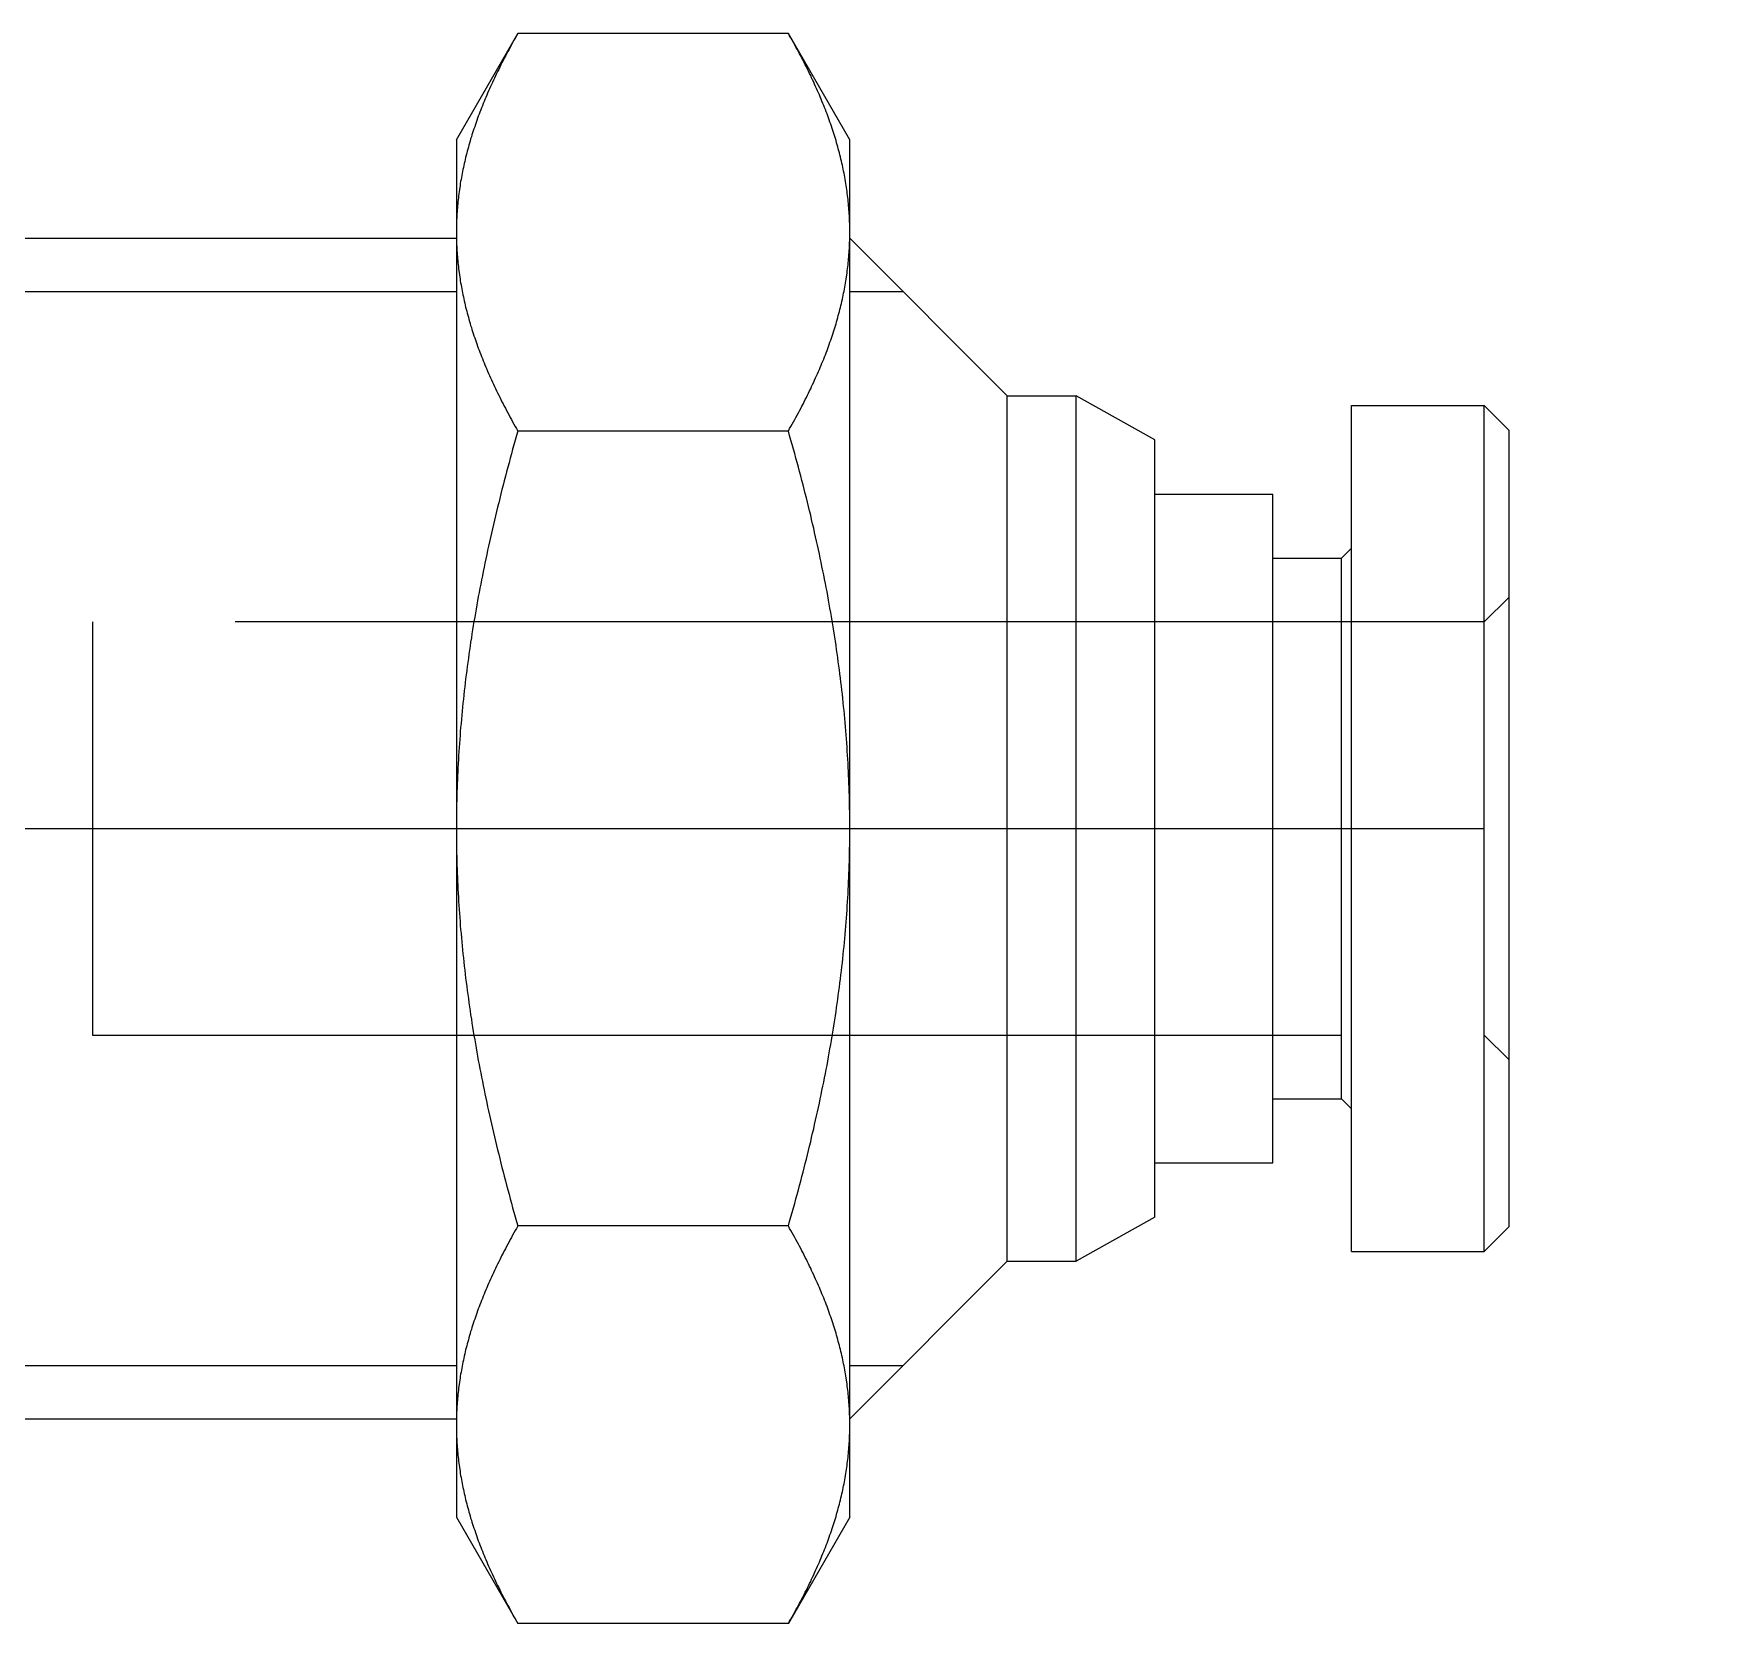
# Model space of a CAD drawing. Extents: x -3.1 to 61, y -28.5 to 10.1.
# Drawn here: x 15 to 32, y -8.08 to 8.08 of the extents above; entities that cross this region are included whole.
import ezdxf

# ---------------------------------------------------------------- set-up
doc = ezdxf.new("R2010")
doc.units = 0
doc.linetypes.add('CENTER', pattern=[50.8, 31.75, -6.35, 6.35, -6.35])
doc.linetypes.add('DASHED', pattern=[19.05, 12.7, -6.35])
doc.layers.get('0').update_dxf_attribs({"linetype": 'CONTINUOUS'})
doc.layers.add('CENTER', color=1, linetype='CENTER')

msp = doc.modelspace()

# ---------------------------------------------------------------- linework, layer by layer
at = {"color": 7, "linetype": 'CONTINUOUS'}
for p, q in [((19.3, 7), (19.925, 8.083)), ((22.675, 8.083), (19.925, 8.083)), ((23.3, 7), (22.675, 8.083)), ((19.3, 7), (19.3, 6.062)), ((23.3, 6.062), (23.3, 7)), ((10.7, 6), (19.3, 6)), ((19.3, 6.062), (19.3, 0)), ((23.3, 0), (23.3, 6.062)), ((24.9, 4.4), (23.3, 6)), ((24.9, -4.4), (24.9, 4.4)), ((24.9, 4.4), (25.6, 4.4)), ((25.6, -4.4), (25.6, 4.4)), ((26.4, 3.95), (25.6, 4.4)), ((28.4, -4.3), (28.4, 4.3)), ((28.4, 4.3), (29.75, 4.3)), ((29.75, -4.3), (29.75, 4.3)), ((30, 4.05), (29.75, 4.3)), ((22.675, 4.041), (19.925, 4.041)), ((26.4, -3.95), (26.4, 3.95)), ((30, 4.05), (30, -4.05)), ((26.4, 3.4), (27.6, 3.4)), ((27.6, -3.4), (27.6, 3.4)), ((27.6, 2.75), (28.3, 2.75)), ((28.3, 2.75), (28.4, 2.85)), ((28.3, -2.75), (28.3, 2.75)), ((19.3, 0), (19.3, -6.062)), ((23.3, -6.062), (23.3, 0)), ((27.6, -2.75), (28.3, -2.75)), ((28.3, -2.75), (28.4, -2.85)), ((26.4, -3.4), (27.6, -3.4)), ((22.675, -4.041), (19.925, -4.041)), ((26.4, -3.95), (25.6, -4.4)), ((30, -4.05), (29.75, -4.3)), ((24.9, -4.4), (23.3, -6)), ((24.9, -4.4), (25.6, -4.4)), ((28.4, -4.3), (29.75, -4.3)), ((10.7, -6), (19.3, -6)), ((19.3, -6.062), (19.3, -7)), ((23.3, -7), (23.3, -6.062)), ((19.3, -7), (19.925, -8.083)), ((23.3, -7), (22.675, -8.083)), ((22.675, -8.083), (19.925, -8.083))]:
    msp.add_line(p, q, dxfattribs=at)
at = {"color": 3, "linetype": 'CONTINUOUS'}
for p, q in [((10.7, 5.459), (19.3, 5.459)), ((23.3, 5.459), (23.842, 5.459)), ((10.7, -5.458), (19.3, -5.458)), ((23.3, -5.458), (23.842, -5.458))]:
    msp.add_line(p, q, dxfattribs=at)
at = {"color": 3, "linetype": 'DASHED'}
for p, q in [((30, 2.35), (29.75, 2.1)), ((15.6, 2.1), (15.6, -2.1)), ((29.75, 2.1), (15.6, 2.1)), ((15.6, -2.1), (29.75, -2.1)), ((29.75, -2.1), (30, -2.35))]:
    msp.add_line(p, q, dxfattribs=at)
at = {"color": 7}
for points in [[(19.925, 8.083, 0), (19.912, 8.06, 0), (19.898, 8.036, 0), (19.885, 8.013, 0), (19.872, 7.99, 0), (19.86, 7.967, 0), (19.847, 7.944, 0), (19.835, 7.921, 0), (19.822, 7.898, 0), (19.81, 7.875, 0), (19.798, 7.853, 0), (19.786, 7.83, 0), (19.775, 7.808, 0), (19.763, 7.785, 0), (19.752, 7.763, 0), (19.741, 7.74, 0), (19.73, 7.718, 0), (19.718, 7.696, 0), (19.708, 7.674, 0), (19.697, 7.651, 0), (19.687, 7.629, 0), (19.676, 7.607, 0), (19.666, 7.585, 0), (19.656, 7.564, 0), (19.646, 7.542, 0), (19.637, 7.52, 0), (19.627, 7.498, 0), (19.617, 7.477, 0), (19.608, 7.455, 0), (19.599, 7.433, 0), (19.59, 7.412, 0), (19.581, 7.39, 0), (19.572, 7.369, 0), (19.564, 7.347, 0), (19.555, 7.326, 0), (19.547, 7.305, 0), (19.539, 7.283, 0), (19.531, 7.262, 0), (19.523, 7.241, 0), (19.515, 7.22, 0), (19.508, 7.199, 0), (19.5, 7.178, 0), (19.493, 7.157, 0), (19.486, 7.135, 0), (19.479, 7.114, 0), (19.472, 7.093, 0), (19.465, 7.073, 0), (19.458, 7.052, 0), (19.452, 7.031, 0), (19.445, 7.01, 0), (19.439, 6.989, 0), (19.433, 6.968, 0), (19.427, 6.947, 0), (19.422, 6.927, 0), (19.416, 6.906, 0), (19.41, 6.885, 0), (19.405, 6.865, 0), (19.4, 6.844, 0), (19.394, 6.823, 0), (19.389, 6.803, 0), (19.385, 6.782, 0), (19.38, 6.761, 0), (19.375, 6.741, 0), (19.371, 6.72, 0), (19.366, 6.7, 0), (19.362, 6.679, 0), (19.358, 6.659, 0), (19.354, 6.638, 0), (19.351, 6.617, 0), (19.347, 6.597, 0), (19.343, 6.576, 0), (19.34, 6.556, 0), (19.337, 6.535, 0), (19.334, 6.515, 0), (19.331, 6.494, 0), (19.328, 6.474, 0), (19.325, 6.453, 0), (19.323, 6.433, 0), (19.32, 6.412, 0), (19.318, 6.392, 0), (19.316, 6.371, 0), (19.314, 6.351, 0), (19.312, 6.33, 0), (19.31, 6.31, 0), (19.308, 6.289, 0), (19.307, 6.269, 0), (19.306, 6.248, 0), (19.305, 6.227, 0), (19.303, 6.207, 0), (19.302, 6.186, 0), (19.302, 6.166, 0), (19.301, 6.145, 0), (19.301, 6.124, 0), (19.3, 6.104, 0), (19.3, 6.083, 0), (19.3, 6.062, 0)], [(23.3, 6.062, 0), (23.3, 6.083, 0), (23.3, 6.104, 0), (23.299, 6.125, 0), (23.299, 6.146, 0), (23.298, 6.166, 0), (23.297, 6.187, 0), (23.297, 6.208, 0), (23.295, 6.229, 0), (23.294, 6.249, 0), (23.293, 6.27, 0), (23.291, 6.291, 0), (23.29, 6.311, 0), (23.288, 6.332, 0), (23.286, 6.353, 0), (23.284, 6.373, 0), (23.282, 6.394, 0), (23.28, 6.415, 0), (23.277, 6.435, 0), (23.274, 6.456, 0), (23.272, 6.476, 0), (23.269, 6.497, 0), (23.266, 6.518, 0), (23.263, 6.538, 0), (23.259, 6.559, 0), (23.256, 6.579, 0), (23.253, 6.6, 0), (23.249, 6.621, 0), (23.245, 6.641, 0), (23.241, 6.662, 0), (23.237, 6.682, 0), (23.233, 6.703, 0), (23.229, 6.724, 0), (23.224, 6.744, 0), (23.219, 6.765, 0), (23.215, 6.786, 0), (23.21, 6.806, 0), (23.205, 6.827, 0), (23.2, 6.848, 0), (23.194, 6.868, 0), (23.189, 6.889, 0), (23.183, 6.91, 0), (23.177, 6.931, 0), (23.172, 6.951, 0), (23.166, 6.972, 0), (23.16, 6.993, 0), (23.153, 7.014, 0), (23.147, 7.035, 0), (23.14, 7.056, 0), (23.134, 7.076, 0), (23.127, 7.097, 0), (23.12, 7.118, 0), (23.113, 7.139, 0), (23.106, 7.16, 0), (23.098, 7.181, 0), (23.091, 7.203, 0), (23.083, 7.224, 0), (23.076, 7.245, 0), (23.068, 7.266, 0), (23.06, 7.287, 0), (23.051, 7.308, 0), (23.043, 7.33, 0), (23.035, 7.351, 0), (23.026, 7.372, 0), (23.017, 7.394, 0), (23.009, 7.415, 0), (23, 7.437, 0), (22.99, 7.458, 0), (22.981, 7.48, 0), (22.972, 7.501, 0), (22.962, 7.523, 0), (22.952, 7.545, 0), (22.942, 7.567, 0), (22.933, 7.588, 0), (22.922, 7.61, 0), (22.912, 7.632, 0), (22.902, 7.654, 0), (22.891, 7.676, 0), (22.88, 7.698, 0), (22.869, 7.72, 0), (22.858, 7.743, 0), (22.847, 7.765, 0), (22.836, 7.787, 0), (22.824, 7.809, 0), (22.813, 7.832, 0), (22.801, 7.854, 0), (22.789, 7.877, 0), (22.777, 7.9, 0), (22.765, 7.922, 0), (22.752, 7.945, 0), (22.74, 7.968, 0), (22.727, 7.991, 0), (22.714, 8.014, 0), (22.701, 8.037, 0), (22.688, 8.06, 0), (22.675, 8.083, 0)], [(19.3, 6.062, 0), (19.3, 6.041, 0), (19.3, 6.021, 0), (19.301, 6, 0), (19.301, 5.979, 0), (19.302, 5.959, 0), (19.302, 5.938, 0), (19.303, 5.918, 0), (19.305, 5.897, 0), (19.306, 5.876, 0), (19.307, 5.856, 0), (19.308, 5.835, 0), (19.31, 5.815, 0), (19.312, 5.794, 0), (19.314, 5.774, 0), (19.316, 5.753, 0), (19.318, 5.733, 0), (19.32, 5.712, 0), (19.323, 5.692, 0), (19.325, 5.671, 0), (19.328, 5.651, 0), (19.331, 5.63, 0), (19.334, 5.61, 0), (19.337, 5.589, 0), (19.34, 5.569, 0), (19.343, 5.548, 0), (19.347, 5.527, 0), (19.351, 5.507, 0), (19.354, 5.486, 0), (19.358, 5.466, 0), (19.362, 5.445, 0), (19.366, 5.425, 0), (19.371, 5.404, 0), (19.375, 5.384, 0), (19.38, 5.363, 0), (19.385, 5.342, 0), (19.389, 5.322, 0), (19.394, 5.301, 0), (19.4, 5.28, 0), (19.405, 5.26, 0), (19.41, 5.239, 0), (19.416, 5.218, 0), (19.422, 5.198, 0), (19.427, 5.177, 0), (19.433, 5.156, 0), (19.439, 5.135, 0), (19.445, 5.114, 0), (19.452, 5.094, 0), (19.458, 5.073, 0), (19.465, 5.052, 0), (19.472, 5.031, 0), (19.479, 5.01, 0), (19.486, 4.989, 0), (19.493, 4.968, 0), (19.5, 4.947, 0), (19.508, 4.926, 0), (19.515, 4.905, 0), (19.523, 4.883, 0), (19.531, 4.862, 0), (19.539, 4.841, 0), (19.547, 4.82, 0), (19.555, 4.798, 0), (19.564, 4.777, 0), (19.572, 4.756, 0), (19.581, 4.734, 0), (19.59, 4.713, 0), (19.599, 4.691, 0), (19.608, 4.669, 0), (19.617, 4.648, 0), (19.627, 4.626, 0), (19.637, 4.604, 0), (19.646, 4.583, 0), (19.656, 4.561, 0), (19.666, 4.539, 0), (19.676, 4.517, 0), (19.687, 4.495, 0), (19.697, 4.473, 0), (19.708, 4.451, 0), (19.718, 4.429, 0), (19.73, 4.406, 0), (19.741, 4.384, 0), (19.752, 4.362, 0), (19.763, 4.339, 0), (19.775, 4.317, 0), (19.786, 4.294, 0), (19.798, 4.272, 0), (19.81, 4.249, 0), (19.822, 4.226, 0), (19.835, 4.203, 0), (19.847, 4.18, 0), (19.86, 4.157, 0), (19.872, 4.134, 0), (19.885, 4.111, 0), (19.898, 4.088, 0), (19.912, 4.065, 0), (19.925, 4.041, 0)], [(22.675, 4.041, 0), (22.688, 4.065, 0), (22.701, 4.088, 0), (22.714, 4.111, 0), (22.727, 4.134, 0), (22.74, 4.157, 0), (22.752, 4.179, 0), (22.765, 4.202, 0), (22.777, 4.225, 0), (22.789, 4.247, 0), (22.801, 4.27, 0), (22.813, 4.293, 0), (22.824, 4.315, 0), (22.836, 4.337, 0), (22.847, 4.36, 0), (22.858, 4.382, 0), (22.869, 4.404, 0), (22.88, 4.426, 0), (22.891, 4.448, 0), (22.902, 4.47, 0), (22.912, 4.492, 0), (22.922, 4.514, 0), (22.933, 4.536, 0), (22.942, 4.558, 0), (22.952, 4.58, 0), (22.962, 4.601, 0), (22.972, 4.623, 0), (22.981, 4.645, 0), (22.99, 4.666, 0), (23, 4.688, 0), (23.009, 4.709, 0), (23.017, 4.731, 0), (23.026, 4.752, 0), (23.035, 4.773, 0), (23.043, 4.795, 0), (23.051, 4.816, 0), (23.06, 4.837, 0), (23.068, 4.858, 0), (23.076, 4.88, 0), (23.083, 4.901, 0), (23.091, 4.922, 0), (23.098, 4.943, 0), (23.106, 4.964, 0), (23.113, 4.985, 0), (23.12, 5.006, 0), (23.127, 5.027, 0), (23.134, 5.048, 0), (23.14, 5.069, 0), (23.147, 5.09, 0), (23.153, 5.111, 0), (23.16, 5.131, 0), (23.166, 5.152, 0), (23.172, 5.173, 0), (23.177, 5.194, 0), (23.183, 5.215, 0), (23.189, 5.235, 0), (23.194, 5.256, 0), (23.2, 5.277, 0), (23.205, 5.297, 0), (23.21, 5.318, 0), (23.215, 5.339, 0), (23.219, 5.359, 0), (23.224, 5.38, 0), (23.229, 5.401, 0), (23.233, 5.421, 0), (23.237, 5.442, 0), (23.241, 5.463, 0), (23.245, 5.483, 0), (23.249, 5.504, 0), (23.253, 5.524, 0), (23.256, 5.545, 0), (23.259, 5.566, 0), (23.263, 5.586, 0), (23.266, 5.607, 0), (23.269, 5.627, 0), (23.272, 5.648, 0), (23.274, 5.669, 0), (23.277, 5.689, 0), (23.28, 5.71, 0), (23.282, 5.73, 0), (23.284, 5.751, 0), (23.286, 5.772, 0), (23.288, 5.792, 0), (23.29, 5.813, 0), (23.291, 5.834, 0), (23.293, 5.854, 0), (23.294, 5.875, 0), (23.295, 5.896, 0), (23.297, 5.917, 0), (23.297, 5.937, 0), (23.298, 5.958, 0), (23.299, 5.979, 0), (23.299, 6, 0), (23.3, 6.02, 0), (23.3, 6.041, 0), (23.3, 6.062, 0)], [(19.925, 4.041, 0), (19.912, 3.995, 0), (19.898, 3.948, 0), (19.885, 3.902, 0), (19.872, 3.856, 0), (19.86, 3.809, 0), (19.847, 3.764, 0), (19.835, 3.718, 0), (19.822, 3.672, 0), (19.81, 3.627, 0), (19.798, 3.581, 0), (19.786, 3.536, 0), (19.775, 3.491, 0), (19.763, 3.446, 0), (19.752, 3.401, 0), (19.741, 3.356, 0), (19.73, 3.312, 0), (19.718, 3.267, 0), (19.708, 3.223, 0), (19.697, 3.179, 0), (19.687, 3.135, 0), (19.676, 3.091, 0), (19.666, 3.047, 0), (19.656, 3.003, 0), (19.646, 2.959, 0), (19.637, 2.916, 0), (19.627, 2.872, 0), (19.617, 2.829, 0), (19.608, 2.785, 0), (19.599, 2.742, 0), (19.59, 2.699, 0), (19.581, 2.656, 0), (19.572, 2.613, 0), (19.564, 2.57, 0), (19.555, 2.528, 0), (19.547, 2.485, 0), (19.539, 2.442, 0), (19.531, 2.4, 0), (19.523, 2.358, 0), (19.515, 2.315, 0), (19.508, 2.273, 0), (19.5, 2.231, 0), (19.493, 2.189, 0), (19.486, 2.147, 0), (19.479, 2.105, 0), (19.472, 2.063, 0), (19.465, 2.021, 0), (19.458, 1.979, 0), (19.452, 1.937, 0), (19.445, 1.895, 0), (19.439, 1.854, 0), (19.433, 1.812, 0), (19.427, 1.771, 0), (19.422, 1.729, 0), (19.416, 1.688, 0), (19.41, 1.646, 0), (19.405, 1.605, 0), (19.4, 1.563, 0), (19.394, 1.522, 0), (19.389, 1.481, 0), (19.385, 1.44, 0), (19.38, 1.398, 0), (19.375, 1.357, 0), (19.371, 1.316, 0), (19.366, 1.275, 0), (19.362, 1.234, 0), (19.358, 1.193, 0), (19.354, 1.152, 0), (19.351, 1.111, 0), (19.347, 1.069, 0), (19.343, 1.028, 0), (19.34, 0.987, 0), (19.337, 0.946, 0), (19.334, 0.905, 0), (19.331, 0.864, 0), (19.328, 0.823, 0), (19.325, 0.782, 0), (19.323, 0.741, 0), (19.32, 0.7, 0), (19.318, 0.659, 0), (19.316, 0.618, 0), (19.314, 0.577, 0), (19.312, 0.536, 0), (19.31, 0.495, 0), (19.308, 0.454, 0), (19.307, 0.413, 0), (19.306, 0.372, 0), (19.305, 0.33, 0), (19.303, 0.289, 0), (19.302, 0.248, 0), (19.302, 0.207, 0), (19.301, 0.165, 0), (19.301, 0.124, 0), (19.3, 0.083, 0), (19.3, 0.041, 0), (19.3, 0, 0)], [(23.3, 0, 0), (23.3, 0.042, 0), (23.3, 0.083, 0), (23.299, 0.125, 0), (23.299, 0.167, 0), (23.298, 0.208, 0), (23.297, 0.25, 0), (23.297, 0.291, 0), (23.295, 0.333, 0), (23.294, 0.374, 0), (23.293, 0.416, 0), (23.291, 0.457, 0), (23.29, 0.498, 0), (23.288, 0.54, 0), (23.286, 0.581, 0), (23.284, 0.622, 0), (23.282, 0.663, 0), (23.28, 0.705, 0), (23.277, 0.746, 0), (23.274, 0.787, 0), (23.272, 0.828, 0), (23.269, 0.87, 0), (23.266, 0.911, 0), (23.263, 0.952, 0), (23.259, 0.993, 0), (23.256, 1.034, 0), (23.253, 1.076, 0), (23.249, 1.117, 0), (23.245, 1.158, 0), (23.241, 1.199, 0), (23.237, 1.24, 0), (23.233, 1.282, 0), (23.229, 1.323, 0), (23.224, 1.364, 0), (23.219, 1.405, 0), (23.215, 1.447, 0), (23.21, 1.488, 0), (23.205, 1.53, 0), (23.2, 1.571, 0), (23.194, 1.612, 0), (23.189, 1.654, 0), (23.183, 1.695, 0), (23.177, 1.737, 0), (23.172, 1.778, 0), (23.166, 1.82, 0), (23.16, 1.862, 0), (23.153, 1.903, 0), (23.147, 1.945, 0), (23.14, 1.987, 0), (23.134, 2.029, 0), (23.127, 2.07, 0), (23.12, 2.112, 0), (23.113, 2.154, 0), (23.106, 2.196, 0), (23.098, 2.239, 0), (23.091, 2.281, 0), (23.083, 2.323, 0), (23.076, 2.365, 0), (23.068, 2.408, 0), (23.06, 2.45, 0), (23.051, 2.492, 0), (23.043, 2.535, 0), (23.035, 2.578, 0), (23.026, 2.62, 0), (23.017, 2.663, 0), (23.009, 2.706, 0), (23, 2.749, 0), (22.99, 2.792, 0), (22.981, 2.835, 0), (22.972, 2.879, 0), (22.962, 2.922, 0), (22.952, 2.965, 0), (22.942, 3.009, 0), (22.933, 3.052, 0), (22.922, 3.096, 0), (22.912, 3.14, 0), (22.902, 3.184, 0), (22.891, 3.228, 0), (22.88, 3.272, 0), (22.869, 3.316, 0), (22.858, 3.361, 0), (22.847, 3.405, 0), (22.836, 3.45, 0), (22.824, 3.495, 0), (22.813, 3.539, 0), (22.801, 3.584, 0), (22.789, 3.629, 0), (22.777, 3.675, 0), (22.765, 3.72, 0), (22.752, 3.766, 0), (22.74, 3.811, 0), (22.727, 3.857, 0), (22.714, 3.903, 0), (22.701, 3.949, 0), (22.688, 3.995, 0), (22.675, 4.041, 0)], [(19.3, 0, 0), (19.3, -0.041, 0), (19.3, -0.083, 0), (19.301, -0.124, 0), (19.301, -0.165, 0), (19.302, -0.207, 0), (19.302, -0.248, 0), (19.303, -0.289, 0), (19.305, -0.33, 0), (19.306, -0.372, 0), (19.307, -0.413, 0), (19.308, -0.454, 0), (19.31, -0.495, 0), (19.312, -0.536, 0), (19.314, -0.577, 0), (19.316, -0.618, 0), (19.318, -0.659, 0), (19.32, -0.7, 0), (19.323, -0.741, 0), (19.325, -0.782, 0), (19.328, -0.823, 0), (19.331, -0.864, 0), (19.334, -0.905, 0), (19.337, -0.946, 0), (19.34, -0.987, 0), (19.343, -1.028, 0), (19.347, -1.069, 0), (19.351, -1.111, 0), (19.354, -1.152, 0), (19.358, -1.193, 0), (19.362, -1.234, 0), (19.366, -1.275, 0), (19.371, -1.316, 0), (19.375, -1.357, 0), (19.38, -1.398, 0), (19.385, -1.44, 0), (19.389, -1.481, 0), (19.394, -1.522, 0), (19.4, -1.563, 0), (19.405, -1.605, 0), (19.41, -1.646, 0), (19.416, -1.688, 0), (19.422, -1.729, 0), (19.427, -1.771, 0), (19.433, -1.812, 0), (19.439, -1.854, 0), (19.445, -1.895, 0), (19.452, -1.937, 0), (19.458, -1.979, 0), (19.465, -2.021, 0), (19.472, -2.063, 0), (19.479, -2.105, 0), (19.486, -2.147, 0), (19.493, -2.189, 0), (19.5, -2.231, 0), (19.508, -2.273, 0), (19.515, -2.315, 0), (19.523, -2.358, 0), (19.531, -2.4, 0), (19.539, -2.442, 0), (19.547, -2.485, 0), (19.555, -2.528, 0), (19.564, -2.57, 0), (19.572, -2.613, 0), (19.581, -2.656, 0), (19.59, -2.699, 0), (19.599, -2.742, 0), (19.608, -2.785, 0), (19.617, -2.829, 0), (19.627, -2.872, 0), (19.637, -2.916, 0), (19.646, -2.959, 0), (19.656, -3.003, 0), (19.666, -3.047, 0), (19.676, -3.091, 0), (19.687, -3.135, 0), (19.697, -3.179, 0), (19.708, -3.223, 0), (19.718, -3.267, 0), (19.73, -3.312, 0), (19.741, -3.356, 0), (19.752, -3.401, 0), (19.763, -3.446, 0), (19.775, -3.491, 0), (19.786, -3.536, 0), (19.798, -3.581, 0), (19.81, -3.627, 0), (19.822, -3.672, 0), (19.835, -3.718, 0), (19.847, -3.764, 0), (19.86, -3.809, 0), (19.872, -3.856, 0), (19.885, -3.902, 0), (19.898, -3.948, 0), (19.912, -3.995, 0), (19.925, -4.041, 0)], [(22.675, -4.041, 0), (22.688, -3.995, 0), (22.701, -3.949, 0), (22.714, -3.903, 0), (22.727, -3.857, 0), (22.74, -3.811, 0), (22.752, -3.766, 0), (22.765, -3.72, 0), (22.777, -3.675, 0), (22.789, -3.629, 0), (22.801, -3.584, 0), (22.813, -3.539, 0), (22.824, -3.495, 0), (22.836, -3.45, 0), (22.847, -3.405, 0), (22.858, -3.361, 0), (22.869, -3.316, 0), (22.88, -3.272, 0), (22.891, -3.228, 0), (22.902, -3.184, 0), (22.912, -3.14, 0), (22.922, -3.096, 0), (22.933, -3.052, 0), (22.942, -3.009, 0), (22.952, -2.965, 0), (22.962, -2.922, 0), (22.972, -2.879, 0), (22.981, -2.835, 0), (22.99, -2.792, 0), (23, -2.749, 0), (23.009, -2.706, 0), (23.017, -2.663, 0), (23.026, -2.62, 0), (23.035, -2.578, 0), (23.043, -2.535, 0), (23.051, -2.492, 0), (23.06, -2.45, 0), (23.068, -2.408, 0), (23.076, -2.365, 0), (23.083, -2.323, 0), (23.091, -2.281, 0), (23.098, -2.239, 0), (23.106, -2.196, 0), (23.113, -2.154, 0), (23.12, -2.112, 0), (23.127, -2.07, 0), (23.134, -2.029, 0), (23.14, -1.987, 0), (23.147, -1.945, 0), (23.153, -1.903, 0), (23.16, -1.862, 0), (23.166, -1.82, 0), (23.172, -1.778, 0), (23.177, -1.737, 0), (23.183, -1.695, 0), (23.189, -1.654, 0), (23.194, -1.612, 0), (23.2, -1.571, 0), (23.205, -1.53, 0), (23.21, -1.488, 0), (23.215, -1.447, 0), (23.219, -1.405, 0), (23.224, -1.364, 0), (23.229, -1.323, 0), (23.233, -1.282, 0), (23.237, -1.24, 0), (23.241, -1.199, 0), (23.245, -1.158, 0), (23.249, -1.117, 0), (23.253, -1.076, 0), (23.256, -1.034, 0), (23.259, -0.993, 0), (23.263, -0.952, 0), (23.266, -0.911, 0), (23.269, -0.87, 0), (23.272, -0.828, 0), (23.274, -0.787, 0), (23.277, -0.746, 0), (23.28, -0.705, 0), (23.282, -0.663, 0), (23.284, -0.622, 0), (23.286, -0.581, 0), (23.288, -0.54, 0), (23.29, -0.498, 0), (23.291, -0.457, 0), (23.293, -0.416, 0), (23.294, -0.374, 0), (23.295, -0.333, 0), (23.297, -0.291, 0), (23.297, -0.25, 0), (23.298, -0.208, 0), (23.299, -0.167, 0), (23.299, -0.125, 0), (23.3, -0.083, 0), (23.3, -0.042, 0), (23.3, 0, 0)], [(19.925, -4.041, 0), (19.912, -4.065, 0), (19.898, -4.088, 0), (19.885, -4.111, 0), (19.872, -4.134, 0), (19.86, -4.157, 0), (19.847, -4.18, 0), (19.835, -4.203, 0), (19.822, -4.226, 0), (19.81, -4.249, 0), (19.798, -4.272, 0), (19.786, -4.294, 0), (19.775, -4.317, 0), (19.763, -4.339, 0), (19.752, -4.362, 0), (19.741, -4.384, 0), (19.73, -4.406, 0), (19.718, -4.429, 0), (19.708, -4.451, 0), (19.697, -4.473, 0), (19.687, -4.495, 0), (19.676, -4.517, 0), (19.666, -4.539, 0), (19.656, -4.561, 0), (19.646, -4.583, 0), (19.637, -4.604, 0), (19.627, -4.626, 0), (19.617, -4.648, 0), (19.608, -4.669, 0), (19.599, -4.691, 0), (19.59, -4.713, 0), (19.581, -4.734, 0), (19.572, -4.756, 0), (19.564, -4.777, 0), (19.555, -4.798, 0), (19.547, -4.82, 0), (19.539, -4.841, 0), (19.531, -4.862, 0), (19.523, -4.883, 0), (19.515, -4.905, 0), (19.508, -4.926, 0), (19.5, -4.947, 0), (19.493, -4.968, 0), (19.486, -4.989, 0), (19.479, -5.01, 0), (19.472, -5.031, 0), (19.465, -5.052, 0), (19.458, -5.073, 0), (19.452, -5.094, 0), (19.445, -5.114, 0), (19.439, -5.135, 0), (19.433, -5.156, 0), (19.427, -5.177, 0), (19.422, -5.198, 0), (19.416, -5.218, 0), (19.41, -5.239, 0), (19.405, -5.26, 0), (19.4, -5.28, 0), (19.394, -5.301, 0), (19.389, -5.322, 0), (19.385, -5.342, 0), (19.38, -5.363, 0), (19.375, -5.384, 0), (19.371, -5.404, 0), (19.366, -5.425, 0), (19.362, -5.445, 0), (19.358, -5.466, 0), (19.354, -5.486, 0), (19.351, -5.507, 0), (19.347, -5.527, 0), (19.343, -5.548, 0), (19.34, -5.569, 0), (19.337, -5.589, 0), (19.334, -5.61, 0), (19.331, -5.63, 0), (19.328, -5.651, 0), (19.325, -5.671, 0), (19.323, -5.692, 0), (19.32, -5.712, 0), (19.318, -5.733, 0), (19.316, -5.753, 0), (19.314, -5.774, 0), (19.312, -5.794, 0), (19.31, -5.815, 0), (19.308, -5.835, 0), (19.307, -5.856, 0), (19.306, -5.876, 0), (19.305, -5.897, 0), (19.303, -5.918, 0), (19.302, -5.938, 0), (19.302, -5.959, 0), (19.301, -5.979, 0), (19.301, -6, 0), (19.3, -6.021, 0), (19.3, -6.041, 0), (19.3, -6.062, 0)], [(23.3, -6.062, 0), (23.3, -6.041, 0), (23.3, -6.02, 0), (23.299, -6, 0), (23.299, -5.979, 0), (23.298, -5.958, 0), (23.297, -5.937, 0), (23.297, -5.917, 0), (23.295, -5.896, 0), (23.294, -5.875, 0), (23.293, -5.854, 0), (23.291, -5.834, 0), (23.29, -5.813, 0), (23.288, -5.792, 0), (23.286, -5.772, 0), (23.284, -5.751, 0), (23.282, -5.73, 0), (23.28, -5.71, 0), (23.277, -5.689, 0), (23.274, -5.669, 0), (23.272, -5.648, 0), (23.269, -5.627, 0), (23.266, -5.607, 0), (23.263, -5.586, 0), (23.259, -5.566, 0), (23.256, -5.545, 0), (23.253, -5.524, 0), (23.249, -5.504, 0), (23.245, -5.483, 0), (23.241, -5.463, 0), (23.237, -5.442, 0), (23.233, -5.421, 0), (23.229, -5.401, 0), (23.224, -5.38, 0), (23.219, -5.359, 0), (23.215, -5.339, 0), (23.21, -5.318, 0), (23.205, -5.297, 0), (23.2, -5.277, 0), (23.194, -5.256, 0), (23.189, -5.235, 0), (23.183, -5.215, 0), (23.177, -5.194, 0), (23.172, -5.173, 0), (23.166, -5.152, 0), (23.16, -5.131, 0), (23.153, -5.111, 0), (23.147, -5.09, 0), (23.14, -5.069, 0), (23.134, -5.048, 0), (23.127, -5.027, 0), (23.12, -5.006, 0), (23.113, -4.985, 0), (23.106, -4.964, 0), (23.098, -4.943, 0), (23.091, -4.922, 0), (23.083, -4.901, 0), (23.076, -4.88, 0), (23.068, -4.858, 0), (23.06, -4.837, 0), (23.051, -4.816, 0), (23.043, -4.795, 0), (23.035, -4.773, 0), (23.026, -4.752, 0), (23.017, -4.731, 0), (23.009, -4.709, 0), (23, -4.688, 0), (22.99, -4.666, 0), (22.981, -4.645, 0), (22.972, -4.623, 0), (22.962, -4.601, 0), (22.952, -4.58, 0), (22.942, -4.558, 0), (22.933, -4.536, 0), (22.922, -4.514, 0), (22.912, -4.492, 0), (22.902, -4.47, 0), (22.891, -4.448, 0), (22.88, -4.426, 0), (22.869, -4.404, 0), (22.858, -4.382, 0), (22.847, -4.36, 0), (22.836, -4.337, 0), (22.824, -4.315, 0), (22.813, -4.293, 0), (22.801, -4.27, 0), (22.789, -4.247, 0), (22.777, -4.225, 0), (22.765, -4.202, 0), (22.752, -4.179, 0), (22.74, -4.157, 0), (22.727, -4.134, 0), (22.714, -4.111, 0), (22.701, -4.088, 0), (22.688, -4.065, 0), (22.675, -4.041, 0)], [(19.3, -6.062, 0), (19.3, -6.083, 0), (19.3, -6.104, 0), (19.301, -6.124, 0), (19.301, -6.145, 0), (19.302, -6.166, 0), (19.302, -6.186, 0), (19.303, -6.207, 0), (19.305, -6.227, 0), (19.306, -6.248, 0), (19.307, -6.269, 0), (19.308, -6.289, 0), (19.31, -6.31, 0), (19.312, -6.33, 0), (19.314, -6.351, 0), (19.316, -6.371, 0), (19.318, -6.392, 0), (19.32, -6.412, 0), (19.323, -6.433, 0), (19.325, -6.453, 0), (19.328, -6.474, 0), (19.331, -6.494, 0), (19.334, -6.515, 0), (19.337, -6.535, 0), (19.34, -6.556, 0), (19.343, -6.576, 0), (19.347, -6.597, 0), (19.351, -6.617, 0), (19.354, -6.638, 0), (19.358, -6.659, 0), (19.362, -6.679, 0), (19.366, -6.7, 0), (19.371, -6.72, 0), (19.375, -6.741, 0), (19.38, -6.761, 0), (19.385, -6.782, 0), (19.389, -6.803, 0), (19.394, -6.823, 0), (19.4, -6.844, 0), (19.405, -6.865, 0), (19.41, -6.885, 0), (19.416, -6.906, 0), (19.422, -6.927, 0), (19.427, -6.947, 0), (19.433, -6.968, 0), (19.439, -6.989, 0), (19.445, -7.01, 0), (19.452, -7.031, 0), (19.458, -7.052, 0), (19.465, -7.073, 0), (19.472, -7.093, 0), (19.479, -7.114, 0), (19.486, -7.135, 0), (19.493, -7.157, 0), (19.5, -7.178, 0), (19.508, -7.199, 0), (19.515, -7.22, 0), (19.523, -7.241, 0), (19.531, -7.262, 0), (19.539, -7.283, 0), (19.547, -7.305, 0), (19.555, -7.326, 0), (19.564, -7.347, 0), (19.572, -7.369, 0), (19.581, -7.39, 0), (19.59, -7.412, 0), (19.599, -7.433, 0), (19.608, -7.455, 0), (19.617, -7.477, 0), (19.627, -7.498, 0), (19.637, -7.52, 0), (19.646, -7.542, 0), (19.656, -7.564, 0), (19.666, -7.585, 0), (19.676, -7.607, 0), (19.687, -7.629, 0), (19.697, -7.651, 0), (19.708, -7.674, 0), (19.718, -7.696, 0), (19.73, -7.718, 0), (19.741, -7.74, 0), (19.752, -7.763, 0), (19.763, -7.785, 0), (19.775, -7.808, 0), (19.786, -7.83, 0), (19.798, -7.853, 0), (19.81, -7.875, 0), (19.822, -7.898, 0), (19.835, -7.921, 0), (19.847, -7.944, 0), (19.86, -7.967, 0), (19.872, -7.99, 0), (19.885, -8.013, 0), (19.898, -8.036, 0), (19.912, -8.06, 0), (19.925, -8.083, 0)], [(22.675, -8.083, 0), (22.688, -8.06, 0), (22.701, -8.037, 0), (22.714, -8.014, 0), (22.727, -7.991, 0), (22.74, -7.968, 0), (22.752, -7.945, 0), (22.765, -7.922, 0), (22.777, -7.9, 0), (22.789, -7.877, 0), (22.801, -7.854, 0), (22.813, -7.832, 0), (22.824, -7.809, 0), (22.836, -7.787, 0), (22.847, -7.765, 0), (22.858, -7.743, 0), (22.869, -7.72, 0), (22.88, -7.698, 0), (22.891, -7.676, 0), (22.902, -7.654, 0), (22.912, -7.632, 0), (22.922, -7.61, 0), (22.933, -7.588, 0), (22.942, -7.567, 0), (22.952, -7.545, 0), (22.962, -7.523, 0), (22.972, -7.501, 0), (22.981, -7.48, 0), (22.99, -7.458, 0), (23, -7.437, 0), (23.009, -7.415, 0), (23.017, -7.394, 0), (23.026, -7.372, 0), (23.035, -7.351, 0), (23.043, -7.33, 0), (23.051, -7.308, 0), (23.06, -7.287, 0), (23.068, -7.266, 0), (23.076, -7.245, 0), (23.083, -7.224, 0), (23.091, -7.203, 0), (23.098, -7.181, 0), (23.106, -7.16, 0), (23.113, -7.139, 0), (23.12, -7.118, 0), (23.127, -7.097, 0), (23.134, -7.076, 0), (23.14, -7.056, 0), (23.147, -7.035, 0), (23.153, -7.014, 0), (23.16, -6.993, 0), (23.166, -6.972, 0), (23.172, -6.951, 0), (23.177, -6.931, 0), (23.183, -6.91, 0), (23.189, -6.889, 0), (23.194, -6.868, 0), (23.2, -6.848, 0), (23.205, -6.827, 0), (23.21, -6.806, 0), (23.215, -6.786, 0), (23.219, -6.765, 0), (23.224, -6.744, 0), (23.229, -6.724, 0), (23.233, -6.703, 0), (23.237, -6.682, 0), (23.241, -6.662, 0), (23.245, -6.641, 0), (23.249, -6.621, 0), (23.253, -6.6, 0), (23.256, -6.579, 0), (23.259, -6.559, 0), (23.263, -6.538, 0), (23.266, -6.518, 0), (23.269, -6.497, 0), (23.272, -6.476, 0), (23.274, -6.456, 0), (23.277, -6.435, 0), (23.28, -6.415, 0), (23.282, -6.394, 0), (23.284, -6.373, 0), (23.286, -6.353, 0), (23.288, -6.332, 0), (23.29, -6.311, 0), (23.291, -6.291, 0), (23.293, -6.27, 0), (23.294, -6.249, 0), (23.295, -6.229, 0), (23.297, -6.208, 0), (23.297, -6.187, 0), (23.298, -6.166, 0), (23.299, -6.146, 0), (23.299, -6.125, 0), (23.3, -6.104, 0), (23.3, -6.083, 0), (23.3, -6.062, 0)]]:
    msp.add_polyline3d(points, dxfattribs=at)
at = {"layer": 'CENTER', "color": 1, "linetype": 'CENTER'}
msp.add_line((-2, 0), (32, 0), dxfattribs=at)

doc.saveas('drawing.dxf')
